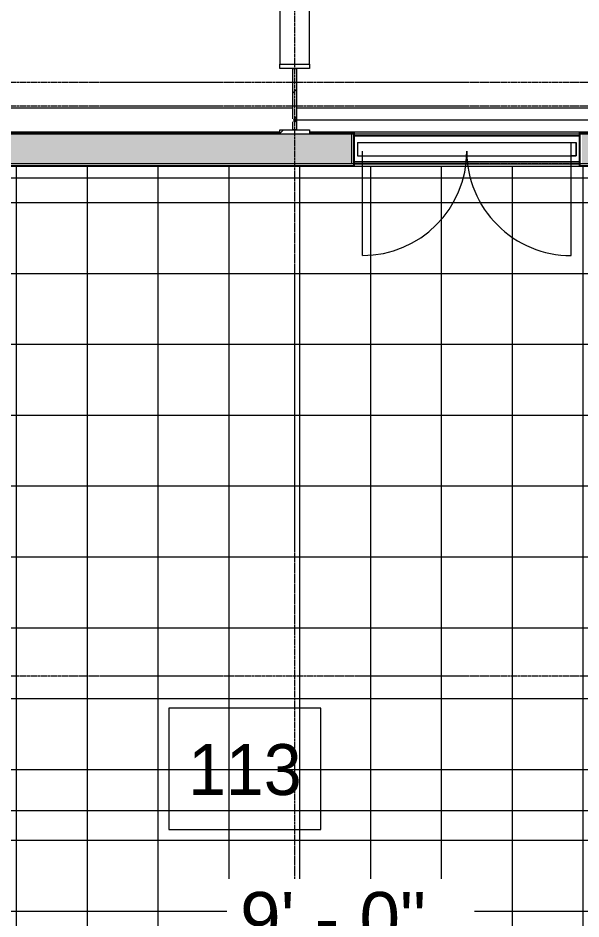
# Model space of a CAD drawing. Header units: inches. Extents: x 21035 to 27109, y -23277 to -20247.
# Drawn here: x 24729.1 to 24919.9, y -22625.3 to -22320.2 of the extents above; entities that cross this region are included whole.
import ezdxf

# ---------------------------------------------------------------- set-up
doc = ezdxf.new("R2010")
doc.units = ezdxf.units.IN
doc.header["$MEASUREMENT"] = 0
doc.linetypes.add('Grid Line 1_2_', pattern=[0.875, 0.5, -0.125, 0.125, -0.125])
for name, color, linetype, lineweight in [('A-AREA-IDEN', 2, 'Continuous', 9), ('A-CLNG-PATT', 13, 'Continuous', 9), ('A-DOOR', 31, 'Continuous', 9), ('A-GLAZ-CWMG', 51, 'Continuous', 9), ('A-WALL', 113, 'Continuous', 9), ('A-WALL-PATT', 111, 'Continuous', 25), ('G-ANNO-DIMS', 111, 'Continuous', 9), ('G-ANNO-SYMB', 111, 'Continuous', 9), ('I-WALL', 2, 'Continuous', 9), ('S-BEAM', 12, 'Continuous', 9), ('S-GRID', 1, 'Continuous', 9)]:
    doc.layers.add(name, color=color, linetype=linetype, lineweight=lineweight)
doc.styles.add('Arial_1', font='arial.ttf', dxfattribs={"height": 17.703593})
doc.styles.add('Century Gothic', font='GOTHIC.TTF', dxfattribs={"height": 17.245342})
pattern_1 = [(225, (24822.89, -22360.053), (19.00703, -19.00703), []), (225, (24822.89, -22388.853), (19.00703, -19.00703), [])]

# ---------------------------------------------------------------- blocks, each defined once
blk = doc.blocks.new('Girt_C - 10_D-1260059-RCP - First Floor')
at = {"layer": 'S-BEAM'}
for p, q in [((24919.52, -22359.55), (24842.89, -22359.55)), ((24919.52, -22360.13), (24842.89, -22360.13)), ((24919.52, -22360.2), (24842.89, -22360.2)), ((24919.52, -22368.91), (24842.89, -22368.91)), ((24919.52, -22368.98), (24842.89, -22368.98)), ((24842.89, -22369.55), (24919.52, -22369.55))]:
    blk.add_line(p, q, dxfattribs=at)
blk = doc.blocks.new('W-Wide Flange - W12X22-1533120-RCP - First Floor')
at = {"layer": 'S-BEAM'}
for p, q in [((24534.02, -22350.59), (24822.27, -22350.59)), ((24823.52, -22350.59), (25111.77, -22350.59)), ((24823.52, -22354.61), (25111.77, -22354.61)), ((24823.52, -22354.63), (25111.77, -22354.63))]:
    blk.add_line(p, q, dxfattribs=at)
blk = doc.blocks.new('columns and girder2 - one-V29-RCP - First Floor')
at = {"layer": 'S-BEAM'}
h = blk.add_hatch(dxfattribs=at)
h.set_pattern_fill('FP_24', color=256, style=0, pattern_type=2)
h.set_pattern_definition(pattern_1)
h.paths.add_polyline_path([(-5, -0.5), (-5, -2), (5, -2), (5, -0.5), (3.09, -0.5)], flags=0)
h.paths.add_polyline_path([(5, -22.75), (-5, -22.75), (-5, -24.27), (5, -24.27), (5, -23.35)], flags=0)
h.paths.add_polyline_path([(5, -1199.84), (-5, -1199.84), (-5, -1201.35), (5, -1201.35)], flags=0)
h.paths.add_polyline_path([(-5, -1224.25), (-5, -1225.75), (5, -1225.75), (5, -1224.25), (3.09, -1224.25)], flags=0)
h = blk.add_hatch(dxfattribs=at)
h.set_pattern_fill('FP_24', color=256, style=0, pattern_type=2)
h.set_pattern_definition(pattern_1)
h.paths.add_polyline_path([(-0.63, -2), (-0.63, -22.75), (0.62, -22.75), (0.62, -5.72), (-0.13, -5.65), (-0.26, -5.57), (-0.37, -5.22), (-0.18, -4.82), (0.1, -4.72), (0.62, -4.72), (0.62, -2)], flags=0)
h.paths.add_polyline_path([(0.62, -1201.35), (-0.63, -1201.35), (-0.63, -1224.25), (0.62, -1224.25), (0.62, -1222.24), (-0.05, -1222.22), (-0.31, -1222.01), (-0.4, -1221.74), (-0.27, -1221.39), (0.15, -1221.25), (0.62, -1221.24), (0.62, -1204.73)], flags=0)
at = {"layer": 'S-BEAM', "lineweight": 15}
for p, q in [((-5, -2), (-5, -0.5)), ((-5, -0.5), (5, -0.5)), ((5, -2), (-5, -2)), ((-0.63, -22.75), (-0.63, -2)), ((-0.63, -2), (0.62, -2)), ((0.62, -2), (0.62, -4.72)), ((5, -0.5), (5, -2)), ((0.62, -5.72), (0.62, -22.75)), ((-5, -24.27), (-5, -22.75)), ((-5, -22.75), (5, -22.75)), ((5, -24.27), (-5, -24.27)), ((0.62, -22.75), (-0.63, -22.75)), ((5, -22.75), (5, -24.27))]:
    blk.add_line(p, q, dxfattribs=at)
at = {"layer": 'S-BEAM'}
for p, q in [((-5, -24.27), (-5, -49)), ((5, -49), (5, -24.27))]:
    blk.add_line(p, q, dxfattribs=at)
blk = doc.blocks.new('Round Bar - 1_-1257056-RCP - First Floor')
at = {"layer": 'S-BEAM'}
for start_param, end_param in [(0, 3.141593), (3.141593, 6.283185)]:
    blk.add_ellipse((24822.89, -22354.83), major_axis=(0, 0.5), ratio=0.73532, start_param=start_param, end_param=end_param, dxfattribs=at)
blk = doc.blocks.new('Door_Single_Storefront - one-1371410-RCP - First Floor')
at = {"layer": 'A-DOOR'}
blk.add_line((-17.65625, -35.3125), (-17.65625, 0), dxfattribs=at)
blk.add_arc((-17.65625, 0), 35.3125, 270, 0, dxfattribs=at)
blk = doc.blocks.new('Rectangular Mullion - Interior 1_75_ x 4_5_-1318268-RCP - First Floor')
at = {"layer": 'A-GLAZ-CWMG', "lineweight": 13}
for p, q in [((0, 1.5), (-1.75, 1.5)), ((-1.75, 1.5), (-1.75, -3)), ((0, -3), (0, 1.5)), ((-1.75, -3), (0, -3))]:
    blk.add_line(p, q, dxfattribs=at)
blk = doc.blocks.new('Door_Single_Storefront - one-1371411-RCP - First Floor')
at = {"layer": 'A-DOOR'}
blk.add_line((-17.65625, 35.3125), (-17.65625, 0), dxfattribs=at)
blk.add_arc((-17.65625, 0), 35.3125, 360, 90, dxfattribs=at)
blk = doc.blocks.new('Rectangular Mullion - Interior 1_75_ x 4_5_-1318266-RCP - First Floor')
at = {"layer": 'A-GLAZ-CWMG'}
for p, q in [((24881.2, -22362.3), (24918.27, -22362.3)), ((24918.27, -22366.8), (24918.27, -22362.3)), ((24881.2, -22366.8), (24918.27, -22366.8))]:
    blk.add_line(p, q, dxfattribs=at)
blk = doc.blocks.new('Rectangular Mullion - Interior 1_75_ x 4_5_-1317243-RCP - First Floor')
at = {"layer": 'A-GLAZ-CWMG'}
for p, q in [((24844.14, -22362.3), (24844.14, -22366.8)), ((24844.14, -22362.3), (24881.2, -22362.3)), ((24844.14, -22366.8), (24881.2, -22366.8))]:
    blk.add_line(p, q, dxfattribs=at)

msp = doc.modelspace()

# ---------------------------------------------------------------- hatches: boundary and pattern name
at = {"layer": 'A-CLNG-PATT'}
h = msp.add_hatch(dxfattribs=at)
h.set_pattern_fill('FP_35', color=256, style=0, pattern_type=2)
h.set_pattern_definition([(270, (24800.64, -22574.678), (-24, -1e-15), []), (180, (24800.64, -22574.678), (3e-15, 24), [])])
h.paths.add_polyline_path([(24636.02, -22779.05), (24965.27, -22779.05), (24965.27, -22370.3), (24636.02, -22370.3), (24636.02, -22762.78)], flags=0)
at = {"layer": 'A-WALL-PATT', "lineweight": 9}
h = msp.add_hatch(dxfattribs=at)
h.set_pattern_fill('FP_11', color=256, style=0, pattern_type=2)
h.set_pattern_definition([(161.57, (0.96, 0.96), (-7.6802237, -0.0009796), [0, -54.643, 6.067, 0]), (18.43, (-0.96, 0.96), (-7.6802237, 0.0009796), [0, -54.643, 6.067, 0]), (108.43, (0.96, 0.96), (3.8382953, -19.20136532), [18.211, -42.499]), (71.57, (-0.96, 0.96), (3.8382953, 19.20136532), [18.211, -42.499])])
h.paths.add_polyline_path([(25738.77, -22369.55), (25738.77, -22359.55), (25563.52, -22359.55), (25563.52, -22369.55), (25732.22, -22369.55)], flags=0)
h.paths.add_polyline_path([(25481.52, -22369.55), (25481.52, -22359.55), (25161.52, -22359.55), (25161.52, -22369.55), (25451.47, -22369.55)], flags=0)
h.paths.add_polyline_path([(25118.02, -22369.55), (25118.02, -22359.55), (24920.27, -22359.55), (24920.27, -22369.55), (25100.55, -22369.55)], flags=0)
h.paths.add_polyline_path([(24842.14, -22369.55), (24842.14, -22359.55), (24630.77, -22359.55), (24630.77, -22369.55), (24837.35, -22369.55)], flags=0)
h.paths.add_polyline_path([(22798.64, -22369.55), (22798.64, -22359.55), (22781.39, -22359.55), (22781.39, -22369.55), (22784.42, -22369.55)], flags=0)

# ---------------------------------------------------------------- linework, layer by layer
at = {"layer": 'A-AREA-IDEN', "flags": 128}
msp.add_lwpolyline([(24780.29, -22553.89), (24780.29, -22595.03), (24831.71, -22595.03), (24831.71, -22553.89)], close=True, dxfattribs=at)
at = {"layer": 'A-WALL'}
for p, q in [((24817.89, -22359.55), (24630.77, -22359.55)), ((24842.14, -22359.55), (24827.89, -22359.55)), ((24842.14, -22359.55), (24842.14, -22369.55)), ((24842.14, -22369.55), (24636.02, -22369.55))]:
    msp.add_line(p, q, dxfattribs=at)
at = {"layer": 'G-ANNO-SYMB'}
for p, q in [((26413.16, -22374.36), (21954.65, -22374.36)), ((26409.53, -22588.63), (21852.53, -22588.63))]:
    msp.add_line(p, q, dxfattribs=at)
at = {"layer": 'I-WALL', "lineweight": 25}
for p, q in [((24630.02, -22358.8), (24817.89, -22358.8)), ((24827.89, -22358.8), (24842.89, -22358.8)), ((24842.89, -22358.8), (24842.89, -22370.3)), ((24919.52, -22358.8), (25107.39, -22358.8)), ((24919.52, -22370.3), (24919.52, -22358.8)), ((24842.89, -22370.3), (24630.02, -22370.3)), ((25118.77, -22370.3), (24919.52, -22370.3))]:
    msp.add_line(p, q, dxfattribs=at)
at = {"layer": 'I-WALL'}
for p, q in [((24919.52, -22358.8), (24842.89, -22358.8)), ((24842.89, -22370.3), (24919.52, -22370.3))]:
    msp.add_line(p, q, dxfattribs=at)
at = {"layer": 'S-GRID', "linetype": 'Grid Line 1_2_'}
for p, q in [((24822.89, -23227.37), (24822.89, -20361.6)), ((24822.89, -23227.37), (24822.89, -20361.6)), ((26557.32, -22342.05), (21678.64, -22342.05)), ((26557.32, -22350.05), (21678.64, -22350.05)), ((26557.32, -22359.55), (21678.64, -22359.55)), ((26557.32, -22359.55), (21678.64, -22359.55)), ((26557.32, -22369.55), (21678.64, -22369.55)), ((26557.32, -22543.05), (21678.64, -22543.05)), ((26557.32, -22543.05), (21678.64, -22543.05))]:
    msp.add_line(p, q, dxfattribs=at)

# ---------------------------------------------------------------- block references
at = {"layer": 'A-DOOR'}
msp.add_blockref('Door_Single_Storefront - one-1371410-RCP - First Floor', (24863.55, -22365.3), dxfattribs=at)
at = {"layer": 'A-DOOR', "rotation": 180}
msp.add_blockref('Door_Single_Storefront - one-1371411-RCP - First Floor', (24898.86, -22365.3), dxfattribs=at)
at = {"layer": 'A-GLAZ-CWMG'}
for name in ['Rectangular Mullion - Interior 1_75_ x 4_5_-1317243-RCP - First Floor', 'Rectangular Mullion - Interior 1_75_ x 4_5_-1318266-RCP - First Floor']:
    msp.add_blockref(name, (0, 0), dxfattribs=at)
at = {"layer": 'A-GLAZ-CWMG', "extrusion": (0, 0, -1), "rotation": 180}
msp.add_blockref('Rectangular Mullion - Interior 1_75_ x 4_5_-1318268-RCP - First Floor', (-24918.27, -22365.3), dxfattribs=at)
at = {"layer": 'S-BEAM', "rotation": 180}
msp.add_blockref('columns and girder2 - one-V29-RCP - First Floor', (24822.89, -22360.05), dxfattribs=at)
at = {"layer": 'S-BEAM'}
for name in ['W-Wide Flange - W12X22-1533120-RCP - First Floor', 'Round Bar - 1_-1257056-RCP - First Floor', 'Girt_C - 10_D-1260059-RCP - First Floor']:
    msp.add_blockref(name, (0, 0), dxfattribs=at)

# ---------------------------------------------------------------- texts
at = {"layer": 'A-AREA-IDEN', "insert": (24806, -22566.07), "char_height": 17.245, "width": 47.304, "attachment_point": 2, "line_spacing_factor": 0.984117, "style": 'Century Gothic'}
msp.add_mtext('113', dxfattribs=at)

# ---------------------------------------------------------------- next in the draw order: texts
at = {"layer": 'G-ANNO-DIMS', "insert": (24804.38, -22616.16), "char_height": 17.704, "width": 74.952, "attachment_point": 1, "line_spacing_factor": 0.938532, "style": 'Arial_1', "bg_fill": 3, "box_fill_scale": 1.25, "bg_fill_color": 0, "bg_fill_transparency": 0}
msp.add_mtext('9\' - 0"', dxfattribs=at)

doc.saveas('drawing.dxf')
